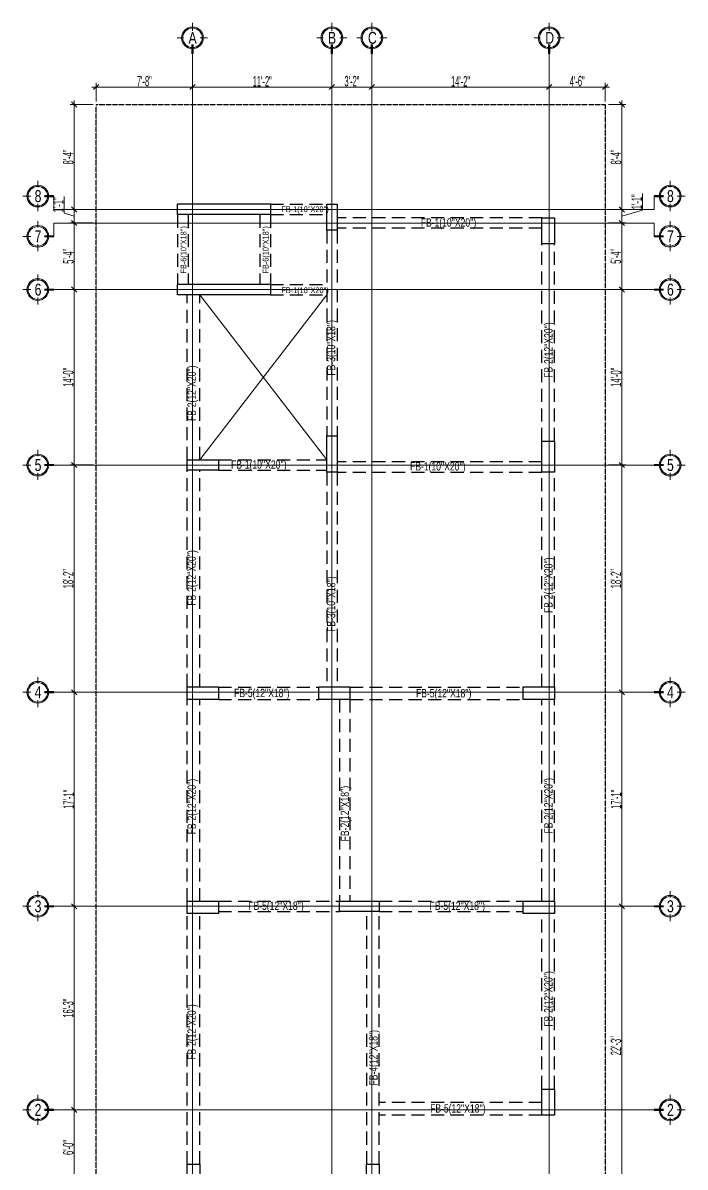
# Model space of a CAD drawing. Header units: inches. Extents: x 283072 to 301462, y 26630 to 62925.
# Drawn here: x 294255 to 294890, y 30704 to 31800 of the extents above; entities that cross this region are included whole.
import ezdxf

# ---------------------------------------------------------------- set-up
doc = ezdxf.new("R2010")
doc.units = ezdxf.units.IN
doc.header["$MEASUREMENT"] = 0
doc.header["$PDMODE"] = 2
for name, pattern in [('ACAD_ISO03W100', [30, 12, -18]), ('CENTER2', [1.125, 0.75, -0.125, 0.125, -0.125]), ('DASHDOT', [25.4, 12.7, -6.35, 0, -6.35]), ('HIDDEN', [0.375, 0.25, -0.125])]:
    doc.linetypes.add(name, pattern=pattern)
doc.layers.get('0').update_dxf_attribs({"lineweight": 5})
for name, color, linetype, lineweight in [('BEAM', 54, 'ACAD_ISO03W100', 5), ('BUILDING_OUTER_P3', 1, 'Continuous', 35), ('column', 1, 'Continuous', 30), ('Dime.', 7, 'Continuous', 15), ('Dimension.', 7, 'Continuous', 5), ('Grid+Di', 194, 'CENTER2', 15)]:
    doc.layers.add(name, color=color, linetype=linetype, lineweight=lineweight)
doc.styles.add('ltcnbt', font='swisscl.ttf', dxfattribs={"width": 0.7, "height": 10})
doc.styles.add('style4', font='swisscl.ttf')
doc.dimstyles.new('SCALE-50', dxfattribs={"dimtxt": 9, "dimasz": 5, "dimexe": 4, "dimexo": 3, "dimgap": 0.5, "dimtad": 1, "dimdec": 0, "dimzin": 3, "dimdsep": 46, "dimlunit": 4, "dimtxsty": 'ltcnbt', "dimblk": 'OBLIQUE', "dimcen": 0.09375, "dimdle": 4, "dimclrd": 252, "dimclre": 252, "dimclrt": 7, "dimadec": 0, "dimazin": 0, "dimtfac": 1, "dimtdec": 0, "dimtofl": 0, "dimtmove": 1, "dimatfit": 3, "dimfxl": 3, "dimtolj": 1, "dimtzin": 0, "dimlwd": 15, "dimlwe": 15, "dimarcsym": 0})

# ---------------------------------------------------------------- blocks, each defined once
blk = doc.blocks.new('GN')
at = {"layer": 'Grid+Di', "color": 5, "linetype": 'ByBlock', "lineweight": 0}
for points in [[(0, 8), (0, 13.6)], [(-6.3, 0), (-13.4, 0)], [(0, -13.4), (0, -7)]]:
    blk.add_lwpolyline(points, dxfattribs=at)
at = {"layer": 'Grid+Di', "color": 5, "linetype": 'ByBlock', "lineweight": 0, "const_width": 2}
blk.add_lwpolyline([(14.5, 0), (5.9, 0)], dxfattribs=at)
at = {"layer": 'Grid+Di', "color": 5, "linetype": 'ByBlock'}
for radius in [9.76, 8.76]:
    blk.add_circle((0, 0), radius, dxfattribs=at)
blk = doc.blocks.new('_Oblique')
at = {"color": 0, "linetype": 'ByBlock', "lineweight": -2}
blk.add_line((-0.5, -0.5), (0.5, 0.5), dxfattribs=at)
blk = doc.blocks.new('*D462')
at = {"layer": 'Defpoints', "color": 0, "linetype": 'ByBlock', "lineweight": 30, "ltscale": 200, "transparency": 16777216}
for p in [(294303.9, 30759.2), (294324.9, 30759.2), (294324.9, 30687.2)]:
    blk.add_point(p, dxfattribs=at)
at = {"layer": 'Dimension.', "color": 252, "lineweight": 15, "ltscale": 200, "transparency": 16777216}
for p, q in [((294303.9, 30683.2), (294303.9, 30763.2)), ((294321.9, 30759.2), (294299.9, 30759.2)), ((294321.9, 30687.2), (294299.9, 30687.2))]:
    blk.add_line(p, q, dxfattribs=at)
at = {"layer": 'Dimension.', "color": 252, "linetype": 'ByBlock', "lineweight": 15, "ltscale": 200, "transparency": 16777216, "xscale": 5, "yscale": 5, "zscale": 5}
for p, rotation in [((294303.9, 30759.2), 90), ((294303.9, 30687.2), 270)]:
    blk.add_blockref('_Oblique', p, dxfattribs=dict(at, rotation=rotation))
at = {"layer": 'Dimension.', "color": 7, "linetype": 'ByBlock', "lineweight": 15, "ltscale": 200, "transparency": 16777216, "insert": (294298.2, 30723.2), "char_height": 10, "attachment_point": 5, "rotation": 90, "style": 'ltcnbt'}
blk.add_mtext('\\A1;6\'-0"', dxfattribs=at)
blk = doc.blocks.new('*D436')
at = {"layer": 'Defpoints', "color": 0, "linetype": 'ByBlock', "lineweight": 30, "ltscale": 200, "transparency": 16777216}
for p in [(294303.9, 30954.2), (294324.9, 30954.2), (294324.9, 30759.2)]:
    blk.add_point(p, dxfattribs=at)
at = {"layer": 'Dimension.', "color": 252, "lineweight": 15, "ltscale": 200, "transparency": 16777216}
for p, q in [((294321.9, 30954.2), (294299.9, 30954.2)), ((294303.9, 30755.2), (294303.9, 30958.2)), ((294321.9, 30759.2), (294299.9, 30759.2))]:
    blk.add_line(p, q, dxfattribs=at)
at = {"layer": 'Dimension.', "color": 252, "linetype": 'ByBlock', "lineweight": 15, "ltscale": 200, "transparency": 16777216, "xscale": 5, "yscale": 5, "zscale": 5}
for p, rotation in [((294303.9, 30954.2), 90), ((294303.9, 30759.2), 270)]:
    blk.add_blockref('_Oblique', p, dxfattribs=dict(at, rotation=rotation))
at = {"layer": 'Dimension.', "color": 7, "linetype": 'ByBlock', "lineweight": 15, "ltscale": 200, "transparency": 16777216, "insert": (294298.2, 30856.7), "char_height": 10, "attachment_point": 5, "rotation": 90, "style": 'ltcnbt'}
blk.add_mtext('\\A1;16\'-3"', dxfattribs=at)
blk = doc.blocks.new('*D437')
at = {"layer": 'Defpoints', "color": 0, "linetype": 'ByBlock', "lineweight": 30, "ltscale": 200, "transparency": 16777216}
for p in [(294303.9, 31159.2), (294324.9, 31159.2), (294324.9, 30954.2)]:
    blk.add_point(p, dxfattribs=at)
at = {"layer": 'Dimension.', "color": 252, "lineweight": 15, "ltscale": 200, "transparency": 16777216}
for p, q in [((294321.9, 31159.2), (294299.9, 31159.2)), ((294303.9, 30950.2), (294303.9, 31163.2)), ((294321.9, 30954.2), (294299.9, 30954.2))]:
    blk.add_line(p, q, dxfattribs=at)
at = {"layer": 'Dimension.', "color": 252, "linetype": 'ByBlock', "lineweight": 15, "ltscale": 200, "transparency": 16777216, "xscale": 5, "yscale": 5, "zscale": 5}
for p, rotation in [((294303.9, 31159.2), 90), ((294303.9, 30954.2), 270)]:
    blk.add_blockref('_Oblique', p, dxfattribs=dict(at, rotation=rotation))
at = {"layer": 'Dimension.', "color": 7, "linetype": 'ByBlock', "lineweight": 15, "ltscale": 200, "transparency": 16777216, "insert": (294298.4, 31056.7), "char_height": 10, "attachment_point": 5, "rotation": 90, "style": 'ltcnbt'}
blk.add_mtext('\\A1;17\'-1"', dxfattribs=at)
blk = doc.blocks.new('*D438')
at = {"layer": 'Defpoints', "color": 0, "linetype": 'ByBlock', "lineweight": 30, "ltscale": 200, "transparency": 16777216}
for p in [(294303.9, 31376.9), (294324.9, 31376.9), (294324.9, 31159.2)]:
    blk.add_point(p, dxfattribs=at)
at = {"layer": 'Dimension.', "color": 252, "lineweight": 15, "ltscale": 200, "transparency": 16777216}
for p, q in [((294321.9, 31376.9), (294299.9, 31376.9)), ((294303.9, 31155.2), (294303.9, 31380.9)), ((294321.9, 31159.2), (294299.9, 31159.2))]:
    blk.add_line(p, q, dxfattribs=at)
at = {"layer": 'Dimension.', "color": 252, "linetype": 'ByBlock', "lineweight": 15, "ltscale": 200, "transparency": 16777216, "xscale": 5, "yscale": 5, "zscale": 5}
for p, rotation in [((294303.9, 31376.9), 90), ((294303.9, 31159.2), 270)]:
    blk.add_blockref('_Oblique', p, dxfattribs=dict(at, rotation=rotation))
at = {"layer": 'Dimension.', "color": 7, "linetype": 'ByBlock', "lineweight": 15, "ltscale": 200, "transparency": 16777216, "insert": (294298.2, 31268), "char_height": 10, "attachment_point": 5, "rotation": 90, "style": 'ltcnbt'}
blk.add_mtext('\\A1;18\'-2"', dxfattribs=at)
blk = doc.blocks.new('*D439')
at = {"layer": 'Defpoints', "color": 0, "linetype": 'ByBlock', "lineweight": 30, "ltscale": 200, "transparency": 16777216}
for p in [(294303.9, 31544.9), (294324.9, 31544.9), (294324.9, 31376.9)]:
    blk.add_point(p, dxfattribs=at)
at = {"layer": 'Dimension.', "color": 252, "lineweight": 15, "ltscale": 200, "transparency": 16777216}
for p, q in [((294321.9, 31544.9), (294299.9, 31544.9)), ((294303.9, 31372.9), (294303.9, 31548.9)), ((294321.9, 31376.9), (294299.9, 31376.9))]:
    blk.add_line(p, q, dxfattribs=at)
at = {"layer": 'Dimension.', "color": 252, "linetype": 'ByBlock', "lineweight": 15, "ltscale": 200, "transparency": 16777216, "xscale": 5, "yscale": 5, "zscale": 5}
for p, rotation in [((294303.9, 31544.9), 90), ((294303.9, 31376.9), 270)]:
    blk.add_blockref('_Oblique', p, dxfattribs=dict(at, rotation=rotation))
at = {"layer": 'Dimension.', "color": 7, "linetype": 'ByBlock', "lineweight": 15, "ltscale": 200, "transparency": 16777216, "insert": (294298.2, 31460.9), "char_height": 10, "attachment_point": 5, "rotation": 90, "style": 'ltcnbt'}
blk.add_mtext('\\A1;14\'-0"', dxfattribs=at)
blk = doc.blocks.new('*D440')
at = {"layer": 'Defpoints', "color": 0, "linetype": 'ByBlock', "lineweight": 30, "ltscale": 200, "transparency": 16777216}
for p in [(294303.9, 31608.7), (294324.9, 31608.7), (294324.9, 31544.9)]:
    blk.add_point(p, dxfattribs=at)
at = {"layer": 'Dimension.', "color": 252, "lineweight": 15, "ltscale": 200, "transparency": 16777216}
for p, q in [((294321.9, 31608.7), (294299.9, 31608.7)), ((294303.9, 31540.9), (294303.9, 31612.7)), ((294321.9, 31544.9), (294299.9, 31544.9))]:
    blk.add_line(p, q, dxfattribs=at)
at = {"layer": 'Dimension.', "color": 252, "linetype": 'ByBlock', "lineweight": 15, "ltscale": 200, "transparency": 16777216, "xscale": 5, "yscale": 5, "zscale": 5}
for p, rotation in [((294303.9, 31608.7), 90), ((294303.9, 31544.9), 270)]:
    blk.add_blockref('_Oblique', p, dxfattribs=dict(at, rotation=rotation))
at = {"layer": 'Dimension.', "color": 7, "linetype": 'ByBlock', "lineweight": 15, "ltscale": 200, "transparency": 16777216, "insert": (294298.3, 31576.8), "char_height": 10, "attachment_point": 5, "rotation": 90, "style": 'ltcnbt'}
blk.add_mtext('\\A1;5\'-4"', dxfattribs=at)
blk = doc.blocks.new('*D441')
at = {"layer": 'Defpoints', "color": 0, "linetype": 'ByBlock', "lineweight": 30, "ltscale": 200, "transparency": 16777216}
for p in [(294303.9, 31621.7), (294324.9, 31621.7), (294324.9, 31608.7)]:
    blk.add_point(p, dxfattribs=at)
at = {"layer": 'Dimension.', "color": 252, "lineweight": 15, "ltscale": 200, "transparency": 16777216}
for p, q in [((294294.1, 31618.1), (294294.1, 31633.9)), ((294303.9, 31615.2), (294294.1, 31618.1)), ((294321.9, 31621.7), (294299.9, 31621.7)), ((294303.9, 31604.7), (294303.9, 31625.7)), ((294321.9, 31608.7), (294299.9, 31608.7))]:
    blk.add_line(p, q, dxfattribs=at)
at = {"layer": 'Dimension.', "color": 252, "linetype": 'ByBlock', "lineweight": 15, "ltscale": 200, "transparency": 16777216, "xscale": 5, "yscale": 5, "zscale": 5}
for p, rotation in [((294303.9, 31621.7), 90), ((294303.9, 31608.7), 270)]:
    blk.add_blockref('_Oblique', p, dxfattribs=dict(at, rotation=rotation))
at = {"layer": 'Dimension.', "color": 7, "linetype": 'ByBlock', "lineweight": 15, "ltscale": 200, "transparency": 16777216, "insert": (294288.6, 31626), "char_height": 10, "attachment_point": 5, "rotation": 90, "style": 'ltcnbt'}
blk.add_mtext('\\A1;1\'-1"', dxfattribs=at)
blk = doc.blocks.new('*D442')
at = {"layer": 'Defpoints', "color": 0, "linetype": 'ByBlock', "lineweight": 30, "ltscale": 200, "transparency": 16777216}
for p in [(294303.9, 31722.1), (294324.9, 31722.1), (294324.9, 31621.7)]:
    blk.add_point(p, dxfattribs=at)
at = {"layer": 'Dimension.', "color": 252, "lineweight": 15, "ltscale": 200, "transparency": 16777216}
for p, q in [((294321.9, 31722.1), (294299.9, 31722.1)), ((294303.9, 31617.7), (294303.9, 31726.1)), ((294321.9, 31621.7), (294299.9, 31621.7))]:
    blk.add_line(p, q, dxfattribs=at)
at = {"layer": 'Dimension.', "color": 252, "linetype": 'ByBlock', "lineweight": 15, "ltscale": 200, "transparency": 16777216, "xscale": 5, "yscale": 5, "zscale": 5}
for p, rotation in [((294303.9, 31722.1), 90), ((294303.9, 31621.7), 270)]:
    blk.add_blockref('_Oblique', p, dxfattribs=dict(at, rotation=rotation))
at = {"layer": 'Dimension.', "color": 7, "linetype": 'ByBlock', "lineweight": 15, "ltscale": 200, "transparency": 16777216, "insert": (294298.2, 31671.9), "char_height": 10, "attachment_point": 5, "rotation": 90, "style": 'ltcnbt'}
blk.add_mtext('\\A1;8\'-4"', dxfattribs=at)
blk = doc.blocks.new('*D443')
at = {"layer": 'Defpoints', "color": 0, "linetype": 'ByBlock', "lineweight": 30, "ltscale": 200, "transparency": 16777216}
for p in [(294417.2, 31738.9), (294324.9, 31722.1), (294417.2, 31722.1)]:
    blk.add_point(p, dxfattribs=at)
at = {"layer": 'Dimension.', "color": 252, "lineweight": 15, "ltscale": 200, "transparency": 16777216}
for p, q in [((294320.9, 31738.9), (294421.2, 31738.9)), ((294324.9, 31725.1), (294324.9, 31742.9)), ((294417.2, 31725.1), (294417.2, 31742.9))]:
    blk.add_line(p, q, dxfattribs=at)
at = {"layer": 'Dimension.', "color": 252, "linetype": 'ByBlock', "lineweight": 15, "ltscale": 200, "transparency": 16777216, "xscale": 5, "yscale": 5, "zscale": 5, "rotation": 180}
blk.add_blockref('_Oblique', (294324.9, 31738.9), dxfattribs=at)
at = {"layer": 'Dimension.', "color": 252, "linetype": 'ByBlock', "lineweight": 15, "ltscale": 200, "transparency": 16777216, "xscale": 5, "yscale": 5, "zscale": 5}
blk.add_blockref('_Oblique', (294417.2, 31738.9), dxfattribs=at)
at = {"layer": 'Dimension.', "color": 7, "linetype": 'ByBlock', "lineweight": 15, "ltscale": 200, "transparency": 16777216, "insert": (294371.1, 31744.5), "char_height": 10, "attachment_point": 5, "style": 'ltcnbt'}
blk.add_mtext('\\A1;7\'-8"', dxfattribs=at)
blk = doc.blocks.new('*D444')
at = {"layer": 'Defpoints', "color": 0, "linetype": 'ByBlock', "lineweight": 30, "ltscale": 200, "transparency": 16777216}
for p in [(294550.9, 31738.9), (294417.2, 31722.1), (294550.9, 31722.1)]:
    blk.add_point(p, dxfattribs=at)
at = {"layer": 'Dimension.', "color": 252, "lineweight": 15, "ltscale": 200, "transparency": 16777216}
for p, q in [((294413.2, 31738.9), (294554.9, 31738.9)), ((294417.2, 31725.1), (294417.2, 31742.9)), ((294550.9, 31725.1), (294550.9, 31742.9))]:
    blk.add_line(p, q, dxfattribs=at)
at = {"layer": 'Dimension.', "color": 252, "linetype": 'ByBlock', "lineweight": 15, "ltscale": 200, "transparency": 16777216, "xscale": 5, "yscale": 5, "zscale": 5, "rotation": 180}
blk.add_blockref('_Oblique', (294417.2, 31738.9), dxfattribs=at)
at = {"layer": 'Dimension.', "color": 252, "linetype": 'ByBlock', "lineweight": 15, "ltscale": 200, "transparency": 16777216, "xscale": 5, "yscale": 5, "zscale": 5}
blk.add_blockref('_Oblique', (294550.9, 31738.9), dxfattribs=at)
at = {"layer": 'Dimension.', "color": 7, "linetype": 'ByBlock', "lineweight": 15, "ltscale": 200, "transparency": 16777216, "insert": (294484.1, 31744.4), "char_height": 10, "attachment_point": 5, "style": 'ltcnbt'}
blk.add_mtext('\\A1;11\'-2"', dxfattribs=at)
blk = doc.blocks.new('*D445')
at = {"layer": 'Defpoints', "color": 0, "linetype": 'ByBlock', "lineweight": 30, "ltscale": 200, "transparency": 16777216}
for p in [(294589.2, 31738.9), (294550.9, 31722.1), (294589.2, 31722.1)]:
    blk.add_point(p, dxfattribs=at)
at = {"layer": 'Dimension.', "color": 252, "lineweight": 15, "ltscale": 200, "transparency": 16777216}
for p, q in [((294546.9, 31738.9), (294593.2, 31738.9)), ((294550.9, 31725.1), (294550.9, 31742.9)), ((294589.2, 31725.1), (294589.2, 31742.9))]:
    blk.add_line(p, q, dxfattribs=at)
at = {"layer": 'Dimension.', "color": 252, "linetype": 'ByBlock', "lineweight": 15, "ltscale": 200, "transparency": 16777216, "xscale": 5, "yscale": 5, "zscale": 5, "rotation": 180}
blk.add_blockref('_Oblique', (294550.9, 31738.9), dxfattribs=at)
at = {"layer": 'Dimension.', "color": 252, "linetype": 'ByBlock', "lineweight": 15, "ltscale": 200, "transparency": 16777216, "xscale": 5, "yscale": 5, "zscale": 5}
blk.add_blockref('_Oblique', (294589.2, 31738.9), dxfattribs=at)
at = {"layer": 'Dimension.', "color": 7, "linetype": 'ByBlock', "lineweight": 15, "ltscale": 200, "transparency": 16777216, "insert": (294570.1, 31744.5), "char_height": 10, "attachment_point": 5, "style": 'ltcnbt'}
blk.add_mtext('\\A1;3\'-2"', dxfattribs=at)
blk = doc.blocks.new('*D446')
at = {"layer": 'Defpoints', "color": 0, "linetype": 'ByBlock', "lineweight": 30, "ltscale": 200, "transparency": 16777216}
for p in [(294759.2, 31738.9), (294589.2, 31722.1), (294759.2, 31722.1)]:
    blk.add_point(p, dxfattribs=at)
at = {"layer": 'Dimension.', "color": 252, "lineweight": 15, "ltscale": 200, "transparency": 16777216}
for p, q in [((294585.2, 31738.9), (294763.2, 31738.9)), ((294589.2, 31725.1), (294589.2, 31742.9)), ((294759.2, 31725.1), (294759.2, 31742.9))]:
    blk.add_line(p, q, dxfattribs=at)
at = {"layer": 'Dimension.', "color": 252, "linetype": 'ByBlock', "lineweight": 15, "ltscale": 200, "transparency": 16777216, "xscale": 5, "yscale": 5, "zscale": 5, "rotation": 180}
blk.add_blockref('_Oblique', (294589.2, 31738.9), dxfattribs=at)
at = {"layer": 'Dimension.', "color": 252, "linetype": 'ByBlock', "lineweight": 15, "ltscale": 200, "transparency": 16777216, "xscale": 5, "yscale": 5, "zscale": 5}
blk.add_blockref('_Oblique', (294759.2, 31738.9), dxfattribs=at)
at = {"layer": 'Dimension.', "color": 7, "linetype": 'ByBlock', "lineweight": 15, "ltscale": 200, "transparency": 16777216, "insert": (294674.2, 31744.4), "char_height": 10, "attachment_point": 5, "style": 'ltcnbt'}
blk.add_mtext('\\A1;14\'-2"', dxfattribs=at)
blk = doc.blocks.new('*D447')
at = {"layer": 'Defpoints', "color": 0, "linetype": 'ByBlock', "lineweight": 30, "ltscale": 200, "transparency": 16777216}
for p in [(294812.9, 31738.9), (294759.2, 31722.1), (294812.9, 31722.1)]:
    blk.add_point(p, dxfattribs=at)
at = {"layer": 'Dimension.', "color": 252, "lineweight": 15, "ltscale": 200, "transparency": 16777216}
for p, q in [((294755.2, 31738.9), (294816.9, 31738.9)), ((294759.2, 31725.1), (294759.2, 31742.9)), ((294812.9, 31725.1), (294812.9, 31742.9))]:
    blk.add_line(p, q, dxfattribs=at)
at = {"layer": 'Dimension.', "color": 252, "linetype": 'ByBlock', "lineweight": 15, "ltscale": 200, "transparency": 16777216, "xscale": 5, "yscale": 5, "zscale": 5, "rotation": 180}
blk.add_blockref('_Oblique', (294759.2, 31738.9), dxfattribs=at)
at = {"layer": 'Dimension.', "color": 252, "linetype": 'ByBlock', "lineweight": 15, "ltscale": 200, "transparency": 16777216, "xscale": 5, "yscale": 5, "zscale": 5}
blk.add_blockref('_Oblique', (294812.9, 31738.9), dxfattribs=at)
at = {"layer": 'Dimension.', "color": 7, "linetype": 'ByBlock', "lineweight": 15, "ltscale": 200, "transparency": 16777216, "insert": (294786.1, 31744.5), "char_height": 10, "attachment_point": 5, "style": 'ltcnbt'}
blk.add_mtext('\\A1;4\'-6"', dxfattribs=at)
blk = doc.blocks.new('*D449')
at = {"layer": 'Defpoints', "color": 0, "linetype": 'ByBlock', "lineweight": 30, "ltscale": 200, "transparency": 16777216}
for p in [(294812.9, 30954.2), (294828.8, 30954.2), (294812.9, 30687.2)]:
    blk.add_point(p, dxfattribs=at)
at = {"layer": 'Dimension.', "color": 252, "lineweight": 15, "ltscale": 200, "transparency": 16777216}
for p, q in [((294815.9, 30954.2), (294832.8, 30954.2)), ((294828.8, 30683.2), (294828.8, 30958.2)), ((294815.9, 30687.2), (294832.8, 30687.2))]:
    blk.add_line(p, q, dxfattribs=at)
at = {"layer": 'Dimension.', "color": 252, "linetype": 'ByBlock', "lineweight": 15, "ltscale": 200, "transparency": 16777216, "xscale": 5, "yscale": 5, "zscale": 5}
for p, rotation in [((294828.8, 30954.2), 90), ((294828.8, 30687.2), 270)]:
    blk.add_blockref('_Oblique', p, dxfattribs=dict(at, rotation=rotation))
at = {"layer": 'Dimension.', "color": 7, "linetype": 'ByBlock', "lineweight": 15, "ltscale": 200, "transparency": 16777216, "insert": (294823.2, 30820.7), "char_height": 10, "attachment_point": 5, "rotation": 90, "style": 'ltcnbt'}
blk.add_mtext('\\A1;22\'-3"', dxfattribs=at)
blk = doc.blocks.new('*D450')
at = {"layer": 'Defpoints', "color": 0, "linetype": 'ByBlock', "lineweight": 30, "ltscale": 200, "transparency": 16777216}
for p in [(294812.9, 31159.2), (294828.8, 31159.2), (294812.9, 30954.2)]:
    blk.add_point(p, dxfattribs=at)
at = {"layer": 'Dimension.', "color": 252, "lineweight": 15, "ltscale": 200, "transparency": 16777216}
for p, q in [((294815.9, 31159.2), (294832.8, 31159.2)), ((294828.8, 30950.2), (294828.8, 31163.2)), ((294815.9, 30954.2), (294832.8, 30954.2))]:
    blk.add_line(p, q, dxfattribs=at)
at = {"layer": 'Dimension.', "color": 252, "linetype": 'ByBlock', "lineweight": 15, "ltscale": 200, "transparency": 16777216, "xscale": 5, "yscale": 5, "zscale": 5}
for p, rotation in [((294828.8, 31159.2), 90), ((294828.8, 30954.2), 270)]:
    blk.add_blockref('_Oblique', p, dxfattribs=dict(at, rotation=rotation))
at = {"layer": 'Dimension.', "color": 7, "linetype": 'ByBlock', "lineweight": 15, "ltscale": 200, "transparency": 16777216, "insert": (294823.3, 31056.7), "char_height": 10, "attachment_point": 5, "rotation": 90, "style": 'ltcnbt'}
blk.add_mtext('\\A1;17\'-1"', dxfattribs=at)
blk = doc.blocks.new('*D451')
at = {"layer": 'Defpoints', "color": 0, "linetype": 'ByBlock', "lineweight": 30, "ltscale": 200, "transparency": 16777216}
for p in [(294812.9, 31376.9), (294828.8, 31376.9), (294812.9, 31159.2)]:
    blk.add_point(p, dxfattribs=at)
at = {"layer": 'Dimension.', "color": 252, "lineweight": 15, "ltscale": 200, "transparency": 16777216}
for p, q in [((294815.9, 31376.9), (294832.8, 31376.9)), ((294828.8, 31155.2), (294828.8, 31380.9)), ((294815.9, 31159.2), (294832.8, 31159.2))]:
    blk.add_line(p, q, dxfattribs=at)
at = {"layer": 'Dimension.', "color": 252, "linetype": 'ByBlock', "lineweight": 15, "ltscale": 200, "transparency": 16777216, "xscale": 5, "yscale": 5, "zscale": 5}
for p, rotation in [((294828.8, 31376.9), 90), ((294828.8, 31159.2), 270)]:
    blk.add_blockref('_Oblique', p, dxfattribs=dict(at, rotation=rotation))
at = {"layer": 'Dimension.', "color": 7, "linetype": 'ByBlock', "lineweight": 15, "ltscale": 200, "transparency": 16777216, "insert": (294823.2, 31268), "char_height": 10, "attachment_point": 5, "rotation": 90, "style": 'ltcnbt'}
blk.add_mtext('\\A1;18\'-2"', dxfattribs=at)
blk = doc.blocks.new('*D452')
at = {"layer": 'Defpoints', "color": 0, "linetype": 'ByBlock', "lineweight": 30, "ltscale": 200, "transparency": 16777216}
for p in [(294812.9, 31544.9), (294828.8, 31544.9), (294812.9, 31376.9)]:
    blk.add_point(p, dxfattribs=at)
at = {"layer": 'Dimension.', "color": 252, "lineweight": 15, "ltscale": 200, "transparency": 16777216}
for p, q in [((294815.9, 31544.9), (294832.8, 31544.9)), ((294828.8, 31372.9), (294828.8, 31548.9)), ((294815.9, 31376.9), (294832.8, 31376.9))]:
    blk.add_line(p, q, dxfattribs=at)
at = {"layer": 'Dimension.', "color": 252, "linetype": 'ByBlock', "lineweight": 15, "ltscale": 200, "transparency": 16777216, "xscale": 5, "yscale": 5, "zscale": 5}
for p, rotation in [((294828.8, 31544.9), 90), ((294828.8, 31376.9), 270)]:
    blk.add_blockref('_Oblique', p, dxfattribs=dict(at, rotation=rotation))
at = {"layer": 'Dimension.', "color": 7, "linetype": 'ByBlock', "lineweight": 15, "ltscale": 200, "transparency": 16777216, "insert": (294823.2, 31460.9), "char_height": 10, "attachment_point": 5, "rotation": 90, "style": 'ltcnbt'}
blk.add_mtext('\\A1;14\'-0"', dxfattribs=at)
blk = doc.blocks.new('*D453')
at = {"layer": 'Defpoints', "color": 0, "linetype": 'ByBlock', "lineweight": 30, "ltscale": 200, "transparency": 16777216}
for p in [(294812.9, 31608.7), (294828.8, 31608.7), (294812.9, 31544.9)]:
    blk.add_point(p, dxfattribs=at)
at = {"layer": 'Dimension.', "color": 252, "lineweight": 15, "ltscale": 200, "transparency": 16777216}
for p, q in [((294815.9, 31608.7), (294832.8, 31608.7)), ((294828.8, 31540.9), (294828.8, 31612.7)), ((294815.9, 31544.9), (294832.8, 31544.9))]:
    blk.add_line(p, q, dxfattribs=at)
at = {"layer": 'Dimension.', "color": 252, "linetype": 'ByBlock', "lineweight": 15, "ltscale": 200, "transparency": 16777216, "xscale": 5, "yscale": 5, "zscale": 5}
for p, rotation in [((294828.8, 31608.7), 90), ((294828.8, 31544.9), 270)]:
    blk.add_blockref('_Oblique', p, dxfattribs=dict(at, rotation=rotation))
at = {"layer": 'Dimension.', "color": 7, "linetype": 'ByBlock', "lineweight": 15, "ltscale": 200, "transparency": 16777216, "insert": (294823.2, 31576.8), "char_height": 10, "attachment_point": 5, "rotation": 90, "style": 'ltcnbt'}
blk.add_mtext('\\A1;5\'-4"', dxfattribs=at)
blk = doc.blocks.new('*D454')
at = {"layer": 'Defpoints', "color": 0, "linetype": 'ByBlock', "lineweight": 30, "ltscale": 200, "transparency": 16777216}
for p in [(294812.9, 31621.7), (294828.8, 31621.7), (294812.9, 31608.7)]:
    blk.add_point(p, dxfattribs=at)
at = {"layer": 'Dimension.', "color": 252, "lineweight": 15, "ltscale": 200, "transparency": 16777216}
for p, q in [((294848.6, 31621.1), (294848.6, 31636.9)), ((294815.9, 31621.7), (294832.8, 31621.7)), ((294828.8, 31604.7), (294828.8, 31625.7)), ((294828.8, 31615.2), (294848.6, 31621.1)), ((294815.9, 31608.7), (294832.8, 31608.7))]:
    blk.add_line(p, q, dxfattribs=at)
at = {"layer": 'Dimension.', "color": 252, "linetype": 'ByBlock', "lineweight": 15, "ltscale": 200, "transparency": 16777216, "xscale": 5, "yscale": 5, "zscale": 5}
for p, rotation in [((294828.8, 31621.7), 90), ((294828.8, 31608.7), 270)]:
    blk.add_blockref('_Oblique', p, dxfattribs=dict(at, rotation=rotation))
at = {"layer": 'Dimension.', "color": 7, "linetype": 'ByBlock', "lineweight": 15, "ltscale": 200, "transparency": 16777216, "insert": (294843.1, 31629), "char_height": 10, "attachment_point": 5, "rotation": 90, "style": 'ltcnbt'}
blk.add_mtext('\\A1;1\'-1"', dxfattribs=at)
blk = doc.blocks.new('*D455')
at = {"layer": 'Defpoints', "color": 0, "linetype": 'ByBlock', "lineweight": 30, "ltscale": 200, "transparency": 16777216}
for p in [(294812.9, 31722.1), (294828.8, 31722.1), (294812.9, 31621.7)]:
    blk.add_point(p, dxfattribs=at)
at = {"layer": 'Dimension.', "color": 252, "lineweight": 15, "ltscale": 200, "transparency": 16777216}
for p, q in [((294815.9, 31722.1), (294832.8, 31722.1)), ((294828.8, 31617.7), (294828.8, 31726.1)), ((294815.9, 31621.7), (294832.8, 31621.7))]:
    blk.add_line(p, q, dxfattribs=at)
at = {"layer": 'Dimension.', "color": 252, "linetype": 'ByBlock', "lineweight": 15, "ltscale": 200, "transparency": 16777216, "xscale": 5, "yscale": 5, "zscale": 5}
for p, rotation in [((294828.8, 31722.1), 90), ((294828.8, 31621.7), 270)]:
    blk.add_blockref('_Oblique', p, dxfattribs=dict(at, rotation=rotation))
at = {"layer": 'Dimension.', "color": 7, "linetype": 'ByBlock', "lineweight": 15, "ltscale": 200, "transparency": 16777216, "insert": (294823.2, 31671.9), "char_height": 10, "attachment_point": 5, "rotation": 90, "style": 'ltcnbt'}
blk.add_mtext('\\A1;8\'-4"', dxfattribs=at)
blk = doc.blocks.new('HRTY45')
at = {"layer": 'column'}
for p, q in [((297041.3, 47288.9), (297041.3, 47298.9)), ((297130.3, 47298.9), (297041.3, 47298.9)), ((297130.3, 47298.9), (297130.3, 47288.9)), ((297130.3, 47288.9), (297041.3, 47288.9)), ((297041.3, 47212.1), (297041.3, 47222.1)), ((297130.3, 47222.1), (297041.3, 47222.1)), ((297130.3, 47222.1), (297130.3, 47212.1)), ((297130.3, 47212.1), (297041.3, 47212.1))]:
    blk.add_line(p, q, dxfattribs=at)
for points in [[(297184.3, 47298.9), (297194.3, 47298.9), (297194.3, 47273.9), (297184.3, 47273.9)], [(297390.6, 47285.9), (297402.6, 47285.9), (297402.6, 47260.9), (297390.6, 47260.9)], [(297184.3, 47077.1), (297194.3, 47077.1), (297194.3, 47042.1), (297184.3, 47042.1)], [(297390.6, 47072.1), (297402.6, 47072.1), (297402.6, 47042.1), (297390.6, 47042.1)], [(297050.6, 47044.1), (297050.6, 47054.1), (297080.6, 47054.1), (297080.6, 47044.1)], [(297050.6, 46824.5), (297050.6, 46836.5), (297080.6, 46836.5), (297080.6, 46824.5)], [(297176.6, 46824.5), (297176.6, 46836.5), (297206.6, 46836.5), (297206.6, 46824.5)], [(297372.6, 46824.5), (297372.6, 46836.5), (297402.6, 46836.5), (297402.6, 46824.5)], [(297050.6, 46619.5), (297050.6, 46631.5), (297080.6, 46631.5), (297080.6, 46619.5)], [(297196.6, 46621.5), (297196.6, 46631.5), (297234.6, 46631.5), (297234.6, 46621.5)], [(297372.6, 46619.5), (297372.6, 46631.5), (297402.6, 46631.5), (297402.6, 46619.5)], [(297390.6, 46451.4), (297402.6, 46451.4), (297402.6, 46426.4), (297390.6, 46426.4)], [(297050.6, 46379.4), (297062.6, 46379.4), (297062.6, 46354.4), (297050.6, 46354.4)], [(297222.6, 46379.4), (297234.6, 46379.4), (297234.6, 46354.4), (297222.6, 46354.4)]]:
    blk.add_lwpolyline(points, close=True, dxfattribs=at)

msp = doc.modelspace()

# ---------------------------------------------------------------- linework, layer by layer
at = {"layer": 'BEAM', "color": 3, "linetype": 'HIDDEN', "lineweight": 30, "ltscale": 50}
for p, q in [((294491.92011, 31626.65949), (294545.92011, 31626.65949)), ((294402.96537, 31616.65949), (294402.96537, 31549.85054)), ((294412.96537, 31616.65949), (294412.96537, 31549.85054)), ((294481.92011, 31616.65949), (294481.92011, 31549.85054)), ((294491.92011, 31616.65949), (294545.92011, 31616.65949)), ((294491.92011, 31616.65949), (294491.92011, 31549.85054)), ((294752.23261, 31613.65949), (294555.92011, 31613.65949)), ((294545.92011, 31601.65949), (294545.92011, 31404.85054)), ((294752.23261, 31603.65949), (294555.92011, 31603.65949)), ((294555.92011, 31601.65949), (294555.92011, 31404.85054)), ((294752.23261, 31399.85054), (294752.23261, 31588.65949)), ((294764.23261, 31399.85054), (294764.23261, 31588.65949)), ((294491.92011, 31549.85054), (294545.92011, 31549.85054)), ((294412.23038, 31381.85054), (294412.23038, 31539.85054)), ((294424.23038, 31381.85054), (294424.23038, 31539.85054)), ((294491.92011, 31539.85054), (294545.92011, 31539.85054)), ((294442.23038, 31381.85054), (294545.92011, 31381.85054)), ((294752.23261, 31379.85054), (294555.92011, 31379.85054)), ((294412.23038, 31164.23511), (294412.23038, 31371.85054)), ((294424.23038, 31164.23511), (294424.23038, 31371.85054)), ((294442.23038, 31371.85054), (294545.92011, 31371.85054)), ((294545.92011, 31369.85054), (294545.92011, 31164.23511)), ((294555.92011, 31369.85054), (294555.92011, 31164.23511)), ((294752.23261, 31369.85054), (294555.92011, 31369.85054)), ((294752.23261, 31164.23511), (294752.23261, 31369.85054)), ((294764.23261, 31164.23511), (294764.23261, 31369.85054)), ((294442.23038, 31164.23511), (294538.23485, 31164.23511)), ((294568.23485, 31164.23511), (294734.23261, 31164.23511)), ((294412.23038, 30959.23511), (294412.23038, 31152.23511)), ((294424.23038, 30959.23511), (294424.23038, 31152.23511)), ((294442.23038, 31152.23511), (294538.23485, 31152.23511)), ((294558.23485, 31152.23511), (294558.23485, 30959.23511)), ((294568.23485, 31152.23511), (294568.23485, 30959.23511)), ((294568.23485, 31152.23511), (294734.23261, 31152.23511)), ((294752.23261, 30959.23511), (294752.23261, 31152.23511)), ((294764.23261, 30959.23511), (294764.23261, 31152.23511)), ((294442.23038, 30959.23511), (294558.23485, 30959.23511)), ((294442.23038, 30949.23511), (294558.23485, 30949.23511)), ((294584.23261, 30707.15655), (294584.23262, 30949.23511)), ((294596.23261, 30707.15655), (294596.23262, 30949.23511)), ((294596.23262, 30959.23511), (294734.23261, 30959.23511)), ((294596.23262, 30949.23511), (294734.23261, 30949.23511)), ((294412.23038, 30707.15655), (294412.23038, 30947.23511)), ((294424.23038, 30707.15655), (294424.23038, 30947.23511)), ((294752.23261, 30779.21906), (294752.23261, 30947.23511)), ((294764.23261, 30779.21906), (294764.23261, 30947.23511)), ((294752.23261, 30766.21906), (294596.23261, 30766.21906)), ((294752.23261, 30754.21906), (294596.23261, 30754.21906))]:
    msp.add_line(p, q, dxfattribs=at)
at = {"layer": 'BUILDING_OUTER_P3', "linetype": 'DASHDOT', "lineweight": 30, "ltscale": 0.02}
for p, q in [((294324.92011, 30567.07655), (294324.92011, 31722.07655)), ((294324.92011, 31722.07655), (294812.92011, 31722.07655)), ((294324.92011, 30567.07655), (294324.92011, 31722.07655)), ((294812.92011, 31722.07655), (294812.92011, 30567.07655))]:
    msp.add_line(p, q, dxfattribs=at)
at = {"layer": 'Dimension.', "linetype": 'ByBlock', "lineweight": 15, "ltscale": 200}
for p, q in [((294424.23038, 31539.85054), (294545.92011, 31381.85054)), ((294424.23038, 31381.85054), (294545.92011, 31539.85054))]:
    msp.add_line(p, q, dxfattribs=at)
at = {"layer": 'Grid+Di', "linetype": 'ByBlock', "lineweight": 15, "ltscale": 200}
for p, q in [((294417.23038, 31770.5805), (294417.23038, 30504.47835)), ((294550.92011, 31770.5805), (294550.92011, 30504.47835)), ((294589.23261, 31770.5805), (294589.23261, 30504.47835)), ((294759.23261, 31770.5805), (294759.23261, 30504.47835)), ((294284.42321, 31634.41678), (294284.42321, 31621.65949)), ((294859.75505, 31634.41678), (294859.75505, 31621.65949)), ((294859.75505, 31621.65949), (294284.42321, 31621.65949)), ((294859.75505, 31608.65949), (294284.42321, 31608.65949)), ((294284.42321, 31608.65949), (294284.42321, 31595.9022)), ((294859.75505, 31608.65949), (294859.75505, 31595.9022)), ((294859.75505, 31544.85054), (294284.42321, 31544.85054)), ((294859.75505, 31376.85054), (294284.42321, 31376.85054)), ((294859.75505, 31159.23511), (294284.42321, 31159.23511)), ((294859.75505, 30954.23511), (294284.42321, 30954.23511)), ((294859.75505, 30759.21906), (294284.42321, 30759.21906))]:
    msp.add_line(p, q, dxfattribs=at)

# ---------------------------------------------------------------- block references
at = {"layer": 'column', "linetype": 'ByBlock', "lineweight": 15}
msp.add_blockref('HRTY45', (-2638.37601, -15672.22653), dxfattribs=at)
at = {"layer": 'Dime.', "xscale": -1.066601249971427, "yscale": 1.066601249971427, "zscale": 1.06660125, "rotation": 90}
for p in [(294417.23038, 31786.01538), (294550.92011, 31786.01538), (294589.23261, 31786.01538), (294759.23261, 31786.01538)]:
    msp.add_blockref('GN', p, dxfattribs=at)
at = {"layer": 'Dime.', "yscale": 1.066601249971427, "zscale": 1.06660125}
for p, xscale in [((294268.98832, 31634.41678), 1.066601249971427), ((294875.18993, 31634.41678), -1.066601249971427), ((294268.98832, 31595.9022), 1.066601249971427), ((294875.18993, 31595.9022), -1.066601249971427), ((294268.98832, 31544.85054), 1.066601249971427), ((294875.18993, 31544.85054), -1.066601249971427), ((294268.98832, 31376.85054), 1.066601249971427), ((294875.18993, 31376.85054), -1.066601249971427), ((294268.98832, 31159.23511), 1.066601249971427), ((294875.18993, 31159.23511), -1.066601249971427), ((294268.98832, 30954.23511), 1.066601249971427), ((294875.18993, 30954.23511), -1.066601249971427), ((294268.98832, 30759.21906), 1.066601249971427), ((294875.18993, 30759.21906), -1.066601249971427)]:
    msp.add_blockref('GN', p, dxfattribs=dict(at, xscale=xscale))

# ---------------------------------------------------------------- texts
at = {"layer": 'Dime.', "style": 'style4'}
for s, height, p in [('A', 11.4075, (294413.46581, 31780.32115, 0.75826)), ('B', 11.4075, (294547.15554, 31780.32115, 0.75826)), ('C', 11.4075, (294585.46805, 31780.32115, 0.75826)), ('D', 11.4075, (294755.46805, 31780.32115, 0.75826)), ('8', 11.4075, (294265.93786, 31628.72254, 0.75826)), ('8', 11.4075, (294872.13947, 31628.72254, 0.75826)), ("FB-1(10''X20'')", 5.589675, (294502.4977, 31619.05402, 0.37155)), ("FB-1(10''X20'')", 7.98525, (294636.13401, 31605.17137, 0.53078)), ('7', 11.4075, (294265.93786, 31590.20796, 0.75826)), ('7', 11.4075, (294872.13947, 31590.20796, 0.75826)), ('6', 11.4075, (294265.93786, 31539.1563, 0.75826)), ("FB-1(10''X20'')", 5.589675, (294502.4977, 31541.48671, 0.37155)), ('6', 11.4075, (294872.13947, 31539.1563, 0.75826)), ('5', 11.4075, (294265.93786, 31371.1563, 0.75826)), ("FB-1(10''X20'')", 7.98525, (294454.26509, 31373.36242, 0.53078)), ("FB-1(10''X20'')", 7.98525, (294625.87271, 31371.63699, 0.53078)), ('5', 11.4075, (294872.13947, 31371.1563, 0.75826)), ('4', 11.4075, (294265.93786, 31153.54087, 0.75826)), ("FB-5(12''X18'')", 7.98525, (294457.15982, 31154.56152, 0.53078)), ("FB-5(12''X18'')", 7.98525, (294631.54162, 31154.31403, 0.53078)), ('4', 11.4075, (294872.13947, 31153.54087, 0.75826)), ('3', 11.4075, (294265.93786, 30948.54087, 0.75826)), ("FB-5(12''X18'')", 7.98525, (294470.79547, 30950.74699, 0.53078)), ("FB-5(12''X18'')", 7.98525, (294644.55023, 30950.74699, 0.53078)), ('3', 11.4075, (294872.13947, 30948.54087, 0.75826)), ('2', 11.4075, (294265.93786, 30753.52482, 0.75826)), ("FB-5(12''X18'')", 7.98525, (294645.09209, 30756.66783, 0.53078)), ('2', 11.4075, (294872.13947, 30753.52482, 0.75826))]:
    msp.add_text(s, height=height, dxfattribs=at).set_placement(p)
for s, height, p in [("FB-6(10''X18'')", 5.589675, (294411.45961, 31560.30914, 0.37155)), ("FB-6(10''X18'')", 5.589675, (294490.175, 31560.30914, 0.37155)), ("FB-3(10''X18'')", 7.98525, (294554.12458, 31462.54628, 0.53078)), ("FB-2(12''X20'')", 7.98525, (294762.43708, 31460.45872, 0.53078)), ("FB-2(12''X20'')", 7.98525, (294420.43485, 31419.04436, 0.53078)), ("FB-2(12''X20'')", 7.98525, (294420.43485, 31242.18188, 0.53078)), ("FB-2(12''X20'')", 7.98525, (294762.43708, 31235.17761, 0.53078)), ("FB-3(10''X18'')", 7.98525, (294554.12458, 31217.09561, 0.53078)), ("FB-2(12''X20'')", 7.98525, (294420.43485, 31023.19746, 0.53078)), ("FB-2(12''X20'')", 7.98525, (294762.43708, 31024.01775, 0.53078)), ("FB-2(12''X18'')", 7.98525, (294567.29508, 31016.44574, 0.53078)), ("FB-2(12''X20'')", 7.98525, (294762.43708, 30838.96543, 0.53078)), ("FB-2(12''X20'')", 7.98525, (294420.43485, 30807.29384, 0.53078)), ("FB-4(12''X18'')", 7.98525, (294594.72035, 30782.63189, 0.53078))]:
    msp.add_text(s, height=height, rotation=90, dxfattribs=at).set_placement(p)

# ---------------------------------------------------------------- dimensions: what is measured, and where the dimension line sits
at = {"layer": 'Dimension.', "linetype": 'ByBlock', "lineweight": 15, "ltscale": 200}
for base, p1, p2, picture, middle in [((294417.23038, 31738.88923), (294324.92011, 31722.07655), (294417.23038, 31722.07655), '*D443', (294371.07524, 31744.51046)), ((294550.92011, 31738.88923), (294417.23038, 31722.07655), (294550.92011, 31722.07655), '*D444', (294484.07524, 31744.40889)), ((294589.23261, 31738.88923), (294550.92011, 31722.07655), (294589.23261, 31722.07655), '*D445', (294570.07636, 31744.51046)), ((294759.23261, 31738.88923), (294589.23261, 31722.07655), (294759.23261, 31722.07655), '*D446', (294674.23261, 31744.40889)), ((294812.92011, 31738.88923), (294759.23261, 31722.07655), (294812.92011, 31722.07655), '*D447', (294786.07636, 31744.51046))]:
    dim = msp.add_linear_dim(base=base, p1=p1, p2=p2, dimstyle='SCALE-50', dxfattribs=at)
    dim.commit()
    dim.dimension.update_dxf_attribs({"geometry": picture, "text_midpoint": middle})
for base, p1, p2, picture, middle in [((294303.86994, 31722.07655), (294324.92011, 31621.65949), (294324.92011, 31722.07655), '*D442', (294298.24871, 31671.86802)), ((294828.82176, 31722.07655), (294812.92011, 31621.65949), (294812.92011, 31722.07655), '*D455', (294823.20053, 31671.86802)), ((294303.86994, 31621.65949), (294324.92011, 31608.65949), (294324.92011, 31621.65949), '*D441', (294288.61994, 31618.58449)), ((294828.82176, 31621.65949), (294812.92011, 31608.65949), (294812.92011, 31621.65949), '*D454', (294843.07176, 31621.58449)), ((294303.86994, 31608.65949), (294324.92011, 31544.85054), (294324.92011, 31608.65949), '*D440', (294298.26837, 31576.75502)), ((294828.82176, 31608.65949), (294812.92011, 31544.85054), (294812.92011, 31608.65949), '*D453', (294823.22019, 31576.75502)), ((294303.86994, 31544.85054), (294324.92011, 31376.85054), (294324.92011, 31544.85054), '*D439', (294298.24871, 31460.85054)), ((294828.82176, 31544.85054), (294812.92011, 31376.85054), (294812.92011, 31544.85054), '*D452', (294823.20053, 31460.85054)), ((294303.86994, 31376.85054), (294324.92011, 31159.23511), (294324.92011, 31376.85054), '*D438', (294298.24871, 31268.04282)), ((294828.82176, 31376.85054), (294812.92011, 31159.23511), (294812.92011, 31376.85054), '*D451', (294823.20053, 31268.04282)), ((294303.86994, 31159.23511), (294324.92011, 30954.23511), (294324.92011, 31159.23511), '*D437', (294298.36994, 31056.73511)), ((294828.82176, 31159.23511), (294812.92011, 30954.23511), (294812.92011, 31159.23511), '*D450', (294823.32176, 31056.73511)), ((294303.86994, 30954.23511), (294324.92011, 30759.21906), (294324.92011, 30954.23511), '*D436', (294298.24216, 30856.72708)), ((294828.82176, 30954.23511), (294812.92011, 30687.15655), (294812.92011, 30954.23511), '*D449', (294823.20053, 30820.69583)), ((294303.86994, 30759.21906), (294324.92011, 30687.15655), (294324.92011, 30759.21906), '*D462', (294298.24871, 30723.18781))]:
    dim = msp.add_linear_dim(base=base, p1=p1, p2=p2, angle=90, dimstyle='SCALE-50', dxfattribs=at)
    dim.commit()
    dim.dimension.update_dxf_attribs({"geometry": picture, "text_midpoint": middle})

doc.saveas('drawing.dxf')
